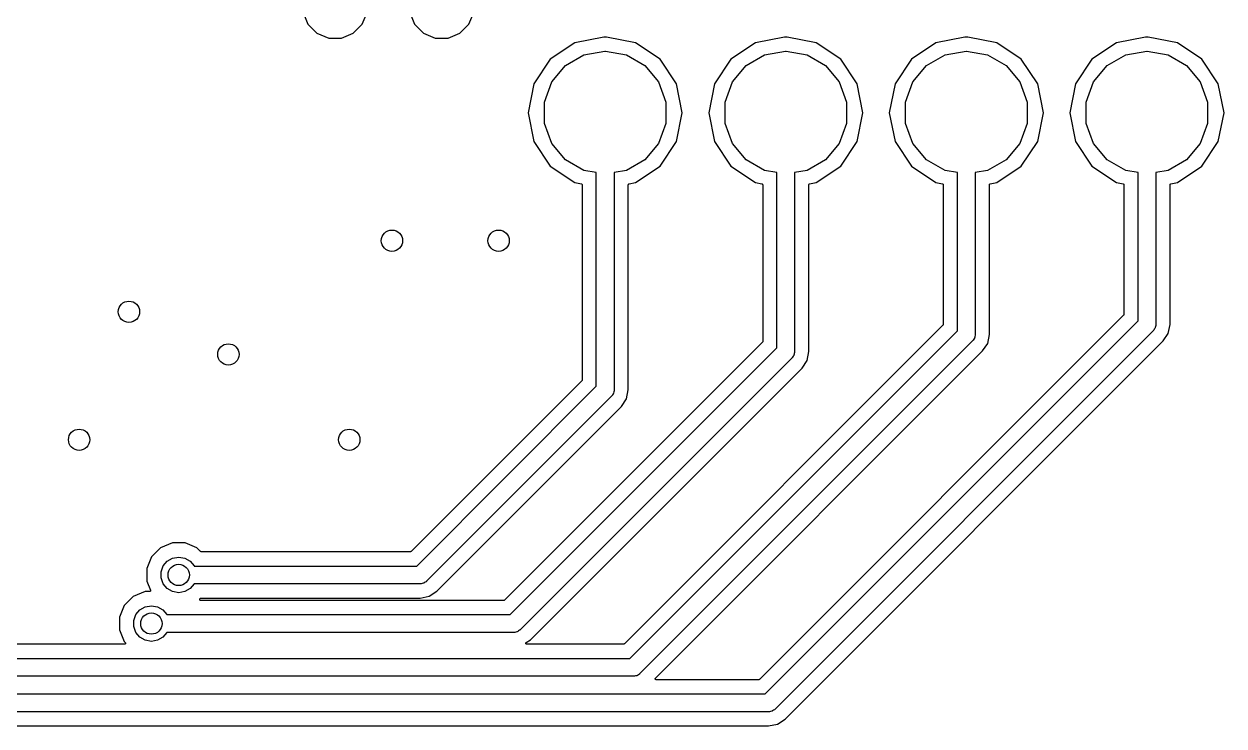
# Model space of a CAD drawing. Extents: x 0.3 to 75.7, y -92.7 to -0.5.
# Drawn here: x 27.62 to 44.5, y -80.12 to -70.25 of the extents above; entities that cross this region are included whole.
import ezdxf

# ---------------------------------------------------------------- set-up
doc = ezdxf.new("R2010")
doc.units = 0
doc.header["$MEASUREMENT"] = 0
doc.layers.add('BLACK', color=7, linetype='CONTINUOUS')

msp = doc.modelspace()

# ---------------------------------------------------------------- linework, layer by layer
at = {"layer": 'Black'}
for p, q in [((31.5499, -70.0891), (31.6183, -70.2546)), ((32.3813, -70.2552), (32.4499, -70.0899)), ((33.0499, -70.0891), (33.1183, -70.2546)), ((33.8813, -70.2552), (33.9499, -70.0899)), ((31.6183, -70.2546), (31.7448, -70.3813)), ((31.7448, -70.3813), (31.9101, -70.4499)), ((32.0891, -70.4501), (32.2546, -70.3817)), ((32.2546, -70.3817), (32.3813, -70.2552)), ((33.1183, -70.2546), (33.2448, -70.3813)), ((33.2448, -70.3813), (33.4101, -70.4499)), ((33.5891, -70.4501), (33.7546, -70.3817)), ((33.7546, -70.3817), (33.8813, -70.2552)), ((31.9101, -70.4499), (32.0891, -70.4501)), ((33.4101, -70.4499), (33.5891, -70.4501)), ((35.372, -70.5176), (35.027, -70.7481)), ((35.7802, -70.4364), (35.372, -70.5176)), ((35.8198, -70.4364), (35.7802, -70.4364)), ((36.228, -70.5176), (35.8198, -70.4364)), ((36.573, -70.7481), (36.228, -70.5176)), ((37.912, -70.5176), (37.567, -70.7481)), ((38.3202, -70.4364), (37.912, -70.5176)), ((38.3598, -70.4364), (38.3202, -70.4364)), ((38.768, -70.5176), (38.3598, -70.4364)), ((39.113, -70.7481), (38.768, -70.5176)), ((40.452, -70.5176), (40.107, -70.7481)), ((40.8602, -70.4364), (40.452, -70.5176)), ((40.8998, -70.4364), (40.8602, -70.4364)), ((41.308, -70.5176), (40.8998, -70.4364)), ((41.653, -70.7481), (41.308, -70.5176)), ((42.992, -70.5176), (42.647, -70.7481)), ((43.4002, -70.4364), (42.992, -70.5176)), ((43.4398, -70.4364), (43.4002, -70.4364)), ((43.848, -70.5176), (43.4398, -70.4364)), ((44.193, -70.7481), (43.848, -70.5176)), ((35.2416, -70.8384), (35.5013, -70.6885)), ((35.5013, -70.6885), (35.7967, -70.6364)), ((35.7967, -70.6364), (35.8033, -70.6364)), ((35.8033, -70.6364), (36.0987, -70.6885)), ((36.0987, -70.6885), (36.3584, -70.8384)), ((37.7816, -70.8384), (38.0413, -70.6885)), ((38.0413, -70.6885), (38.3367, -70.6364)), ((38.3367, -70.6364), (38.3433, -70.6364)), ((38.3433, -70.6364), (38.6387, -70.6885)), ((38.6387, -70.6885), (38.8984, -70.8384)), ((40.3216, -70.8384), (40.5813, -70.6885)), ((40.5813, -70.6885), (40.8767, -70.6364)), ((40.8767, -70.6364), (40.8833, -70.6364)), ((40.8833, -70.6364), (41.1787, -70.6885)), ((41.1787, -70.6885), (41.4384, -70.8384)), ((42.8616, -70.8384), (43.1213, -70.6885)), ((43.1213, -70.6885), (43.4167, -70.6364)), ((43.4167, -70.6364), (43.4233, -70.6364)), ((43.4233, -70.6364), (43.7187, -70.6885)), ((43.7187, -70.6885), (43.9784, -70.8384)), ((35.027, -70.7481), (34.7965, -71.0931)), ((35.0488, -71.0682), (35.2416, -70.8384)), ((36.3584, -70.8384), (36.5512, -71.0682)), ((36.8035, -71.0931), (36.573, -70.7481)), ((37.567, -70.7481), (37.3365, -71.0931)), ((37.5888, -71.0682), (37.7816, -70.8384)), ((38.8984, -70.8384), (39.0912, -71.0682)), ((39.3435, -71.0931), (39.113, -70.7481)), ((40.107, -70.7481), (39.8765, -71.0931)), ((40.1288, -71.0682), (40.3216, -70.8384)), ((41.4384, -70.8384), (41.6312, -71.0682)), ((41.8835, -71.0931), (41.653, -70.7481)), ((42.647, -70.7481), (42.4165, -71.0931)), ((42.6688, -71.0682), (42.8616, -70.8384)), ((43.9784, -70.8384), (44.1712, -71.0682)), ((44.4235, -71.0931), (44.193, -70.7481)), ((34.7965, -71.0931), (34.7156, -71.5)), ((34.9462, -71.35), (35.0488, -71.0682)), ((36.5512, -71.0682), (36.6538, -71.35)), ((36.8844, -71.5), (36.8035, -71.0931)), ((37.3365, -71.0931), (37.2556, -71.5)), ((37.4862, -71.35), (37.5888, -71.0682)), ((39.0912, -71.0682), (39.1938, -71.35)), ((39.4244, -71.5), (39.3435, -71.0931)), ((39.8765, -71.0931), (39.7956, -71.5)), ((40.0262, -71.35), (40.1288, -71.0682)), ((41.6312, -71.0682), (41.7338, -71.35)), ((41.9644, -71.5), (41.8835, -71.0931)), ((42.4165, -71.0931), (42.3356, -71.5)), ((42.5662, -71.35), (42.6688, -71.0682)), ((44.1712, -71.0682), (44.2738, -71.35)), ((44.5044, -71.5), (44.4235, -71.0931)), ((34.9462, -71.65), (34.9462, -71.35)), ((36.6538, -71.35), (36.6538, -71.65)), ((37.4862, -71.65), (37.4862, -71.35)), ((39.1938, -71.35), (39.1938, -71.65)), ((40.0262, -71.65), (40.0262, -71.35)), ((41.7338, -71.35), (41.7338, -71.65)), ((42.5662, -71.65), (42.5662, -71.35)), ((44.2738, -71.35), (44.2738, -71.65)), ((34.7156, -71.5), (34.7965, -71.9069)), ((36.8035, -71.9069), (36.8844, -71.5)), ((37.2556, -71.5), (37.3365, -71.9069)), ((39.3435, -71.9069), (39.4244, -71.5)), ((39.7956, -71.5), (39.8765, -71.9069)), ((41.8835, -71.9069), (41.9644, -71.5)), ((42.3356, -71.5), (42.4165, -71.9069)), ((44.4235, -71.9069), (44.5044, -71.5)), ((35.0488, -71.9318), (34.9462, -71.65)), ((36.6538, -71.65), (36.5512, -71.9318)), ((37.5888, -71.9318), (37.4862, -71.65)), ((39.1938, -71.65), (39.0912, -71.9318)), ((40.1288, -71.9318), (40.0262, -71.65)), ((41.7338, -71.65), (41.6312, -71.9318)), ((42.6688, -71.9318), (42.5662, -71.65)), ((44.2738, -71.65), (44.1712, -71.9318)), ((34.7965, -71.9069), (35.027, -72.2519)), ((36.573, -72.2519), (36.8035, -71.9069)), ((37.3365, -71.9069), (37.567, -72.2519)), ((39.113, -72.2519), (39.3435, -71.9069)), ((39.8765, -71.9069), (40.107, -72.2519)), ((41.653, -72.2519), (41.8835, -71.9069)), ((42.4165, -71.9069), (42.647, -72.2519)), ((44.193, -72.2519), (44.4235, -71.9069)), ((35.2416, -72.1616), (35.0488, -71.9318)), ((36.5512, -71.9318), (36.3584, -72.1616)), ((37.7816, -72.1616), (37.5888, -71.9318)), ((39.0912, -71.9318), (38.8984, -72.1616)), ((40.3216, -72.1616), (40.1288, -71.9318)), ((41.6312, -71.9318), (41.4384, -72.1616)), ((42.8616, -72.1616), (42.6688, -71.9318)), ((44.1712, -71.9318), (43.9784, -72.1616)), ((35.5013, -72.3115), (35.2416, -72.1616)), ((36.3584, -72.1616), (36.0987, -72.3115)), ((38.0413, -72.3115), (37.7816, -72.1616)), ((38.8984, -72.1616), (38.6387, -72.3115)), ((40.5813, -72.3115), (40.3216, -72.1616)), ((41.4384, -72.1616), (41.1787, -72.3115)), ((43.1213, -72.3115), (42.8616, -72.1616)), ((43.9784, -72.1616), (43.7187, -72.3115)), ((35.027, -72.2519), (35.372, -72.4824)), ((35.675, -72.3421), (35.5013, -72.3115)), ((35.675, -75.3482), (35.675, -72.3421)), ((36.0987, -72.3115), (35.925, -72.3421)), ((35.925, -72.3421), (35.925, -75.4)), ((36.228, -72.4824), (36.573, -72.2519)), ((37.567, -72.2519), (37.912, -72.4824)), ((38.215, -72.3421), (38.0413, -72.3115)), ((38.215, -74.8082), (38.215, -72.3421)), ((38.6387, -72.3115), (38.465, -72.3421)), ((38.465, -72.3421), (38.465, -74.86)), ((38.768, -72.4824), (39.113, -72.2519)), ((40.107, -72.2519), (40.452, -72.4824)), ((40.755, -72.3421), (40.5813, -72.3115)), ((40.755, -74.5682), (40.755, -72.3421)), ((41.1787, -72.3115), (41.005, -72.3421)), ((41.005, -72.3421), (41.005, -74.62)), ((41.308, -72.4824), (41.653, -72.2519)), ((42.647, -72.2519), (42.992, -72.4824)), ((43.295, -72.3421), (43.1213, -72.3115)), ((43.295, -74.4282), (43.295, -72.3421)), ((43.7187, -72.3115), (43.545, -72.3421)), ((43.545, -72.3421), (43.545, -74.48)), ((43.848, -72.4824), (44.193, -72.2519)), ((35.372, -72.4824), (35.4645, -72.5008)), ((35.4645, -72.5008), (35.4665, -72.5016)), ((35.4665, -72.5016), (35.4685, -72.5023)), ((35.4685, -72.5023), (35.4686, -72.5024)), ((35.4686, -72.5024), (35.4687, -72.5024)), ((35.4687, -72.5024), (35.4703, -72.5038)), ((35.4703, -72.5038), (35.472, -72.5052)), ((35.472, -72.5052), (35.472, -72.5053)), ((35.472, -72.5053), (35.4721, -72.5054)), ((35.4721, -72.5054), (35.4732, -72.5073)), ((35.4732, -72.5073), (35.4742, -72.5091)), ((35.4742, -72.5091), (35.4742, -72.5093)), ((35.4742, -72.5093), (35.4743, -72.5094)), ((35.4743, -72.5094), (35.4746, -72.5115)), ((35.4746, -72.5115), (35.475, -72.5136)), ((35.475, -72.5136), (35.475, -75.26)), ((36.125, -72.5136), (36.1254, -72.5115)), ((36.125, -75.3987), (36.125, -72.5136)), ((36.1254, -72.5115), (36.1257, -72.5094)), ((36.1257, -72.5094), (36.1258, -72.5093)), ((36.1258, -72.5091), (36.1268, -72.5073)), ((36.1258, -72.5093), (36.1258, -72.5091)), ((36.1268, -72.5073), (36.1279, -72.5054)), ((36.1279, -72.5054), (36.128, -72.5053)), ((36.128, -72.5052), (36.1297, -72.5039)), ((36.128, -72.5053), (36.128, -72.5052)), ((36.1297, -72.5039), (36.1313, -72.5024)), ((36.1313, -72.5024), (36.1314, -72.5024)), ((36.1314, -72.5024), (36.1315, -72.5023)), ((36.1315, -72.5023), (36.1335, -72.5016)), ((36.1335, -72.5016), (36.1355, -72.5008)), ((36.1355, -72.5008), (36.228, -72.4824)), ((37.912, -72.4824), (38.0045, -72.5008)), ((38.0045, -72.5008), (38.0065, -72.5016)), ((38.0065, -72.5016), (38.0085, -72.5023)), ((38.0085, -72.5023), (38.0086, -72.5024)), ((38.0086, -72.5024), (38.0087, -72.5024)), ((38.0087, -72.5024), (38.0103, -72.5038)), ((38.0103, -72.5038), (38.012, -72.5052)), ((38.012, -72.5052), (38.012, -72.5053)), ((38.012, -72.5053), (38.0121, -72.5054)), ((38.0121, -72.5054), (38.0132, -72.5073)), ((38.0132, -72.5073), (38.0142, -72.5091)), ((38.0142, -72.5091), (38.0142, -72.5093)), ((38.0142, -72.5093), (38.0143, -72.5094)), ((38.0143, -72.5094), (38.0146, -72.5115)), ((38.0146, -72.5115), (38.015, -72.5136)), ((38.015, -72.5136), (38.015, -74.72)), ((38.665, -72.5136), (38.6654, -72.5115)), ((38.665, -74.8587), (38.665, -72.5136)), ((38.6654, -72.5115), (38.6657, -72.5094)), ((38.6657, -72.5094), (38.6658, -72.5093)), ((38.6658, -72.5091), (38.6668, -72.5073)), ((38.6658, -72.5093), (38.6658, -72.5091)), ((38.6668, -72.5073), (38.6679, -72.5054)), ((38.6679, -72.5054), (38.668, -72.5053)), ((38.668, -72.5052), (38.6697, -72.5039)), ((38.668, -72.5053), (38.668, -72.5052)), ((38.6697, -72.5039), (38.6713, -72.5024)), ((38.6713, -72.5024), (38.6714, -72.5024)), ((38.6714, -72.5024), (38.6715, -72.5023)), ((38.6715, -72.5023), (38.6735, -72.5016)), ((38.6735, -72.5016), (38.6755, -72.5008)), ((38.6755, -72.5008), (38.768, -72.4824)), ((40.452, -72.4824), (40.5445, -72.5008)), ((40.5445, -72.5008), (40.5465, -72.5016)), ((40.5465, -72.5016), (40.5485, -72.5023)), ((40.5485, -72.5023), (40.5486, -72.5024)), ((40.5486, -72.5024), (40.5487, -72.5024)), ((40.5487, -72.5024), (40.5503, -72.5038)), ((40.5503, -72.5038), (40.552, -72.5052)), ((40.552, -72.5052), (40.552, -72.5053)), ((40.552, -72.5053), (40.5521, -72.5054)), ((40.5521, -72.5054), (40.5532, -72.5073)), ((40.5532, -72.5073), (40.5542, -72.5091)), ((40.5542, -72.5091), (40.5542, -72.5093)), ((40.5542, -72.5093), (40.5543, -72.5094)), ((40.5543, -72.5094), (40.5546, -72.5115)), ((40.5546, -72.5115), (40.555, -72.5136)), ((40.555, -72.5136), (40.555, -74.48)), ((41.205, -72.5136), (41.2054, -72.5115)), ((41.205, -74.6187), (41.205, -72.5136)), ((41.2054, -72.5115), (41.2057, -72.5094)), ((41.2057, -72.5094), (41.2058, -72.5093)), ((41.2058, -72.5091), (41.2068, -72.5073)), ((41.2058, -72.5093), (41.2058, -72.5091)), ((41.2068, -72.5073), (41.2079, -72.5054)), ((41.2079, -72.5054), (41.208, -72.5053)), ((41.208, -72.5052), (41.2097, -72.5039)), ((41.208, -72.5053), (41.208, -72.5052)), ((41.2097, -72.5039), (41.2113, -72.5024)), ((41.2113, -72.5024), (41.2114, -72.5024)), ((41.2114, -72.5024), (41.2115, -72.5023)), ((41.2115, -72.5023), (41.2135, -72.5016)), ((41.2135, -72.5016), (41.2155, -72.5008)), ((41.2155, -72.5008), (41.308, -72.4824)), ((42.992, -72.4824), (43.0845, -72.5008)), ((43.0845, -72.5008), (43.0865, -72.5016)), ((43.0865, -72.5016), (43.0885, -72.5023)), ((43.0885, -72.5023), (43.0886, -72.5024)), ((43.0886, -72.5024), (43.0887, -72.5024)), ((43.0887, -72.5024), (43.0903, -72.5038)), ((43.0903, -72.5038), (43.092, -72.5052)), ((43.092, -72.5052), (43.092, -72.5053)), ((43.092, -72.5053), (43.0921, -72.5054)), ((43.0921, -72.5054), (43.0932, -72.5073)), ((43.0932, -72.5073), (43.0942, -72.5091)), ((43.0942, -72.5091), (43.0942, -72.5093)), ((43.0942, -72.5093), (43.0943, -72.5094)), ((43.0943, -72.5094), (43.0946, -72.5115)), ((43.0946, -72.5115), (43.095, -72.5136)), ((43.095, -72.5136), (43.095, -74.34)), ((43.745, -72.5136), (43.7454, -72.5115)), ((43.745, -72.6076), (43.745, -72.5136)), ((43.7454, -72.5115), (43.7457, -72.5094)), ((43.7457, -72.5094), (43.7458, -72.5093)), ((43.7458, -72.5091), (43.7468, -72.5073)), ((43.7458, -72.5093), (43.7458, -72.5091)), ((43.7468, -72.5073), (43.7479, -72.5054)), ((43.7479, -72.5054), (43.748, -72.5053)), ((43.748, -72.5052), (43.7497, -72.5039)), ((43.748, -72.5053), (43.748, -72.5052)), ((43.7497, -72.5039), (43.7513, -72.5024)), ((43.7513, -72.5024), (43.7514, -72.5024)), ((43.7514, -72.5024), (43.7515, -72.5023)), ((43.7515, -72.5023), (43.7535, -72.5016)), ((43.7535, -72.5016), (43.7555, -72.5008)), ((43.7555, -72.5008), (43.848, -72.4824)), ((43.745, -73.6402), (43.745, -72.6076)), ((43.745, -74.4787), (43.745, -73.6402)), ((43.0912, -74.3492), (37.9692, -79.4712)), ((38.0482, -79.675), (43.295, -74.4282)), ((43.0915, -74.3487), (43.0912, -74.3492)), ((43.092, -74.3484), (43.0915, -74.3487)), ((43.0928, -74.3469), (43.092, -74.3484)), ((43.0938, -74.3455), (43.0928, -74.3469)), ((43.0939, -74.3449), (43.0938, -74.3455)), ((43.0942, -74.3444), (43.0939, -74.3449)), ((43.0945, -74.3428), (43.0942, -74.3444)), ((43.095, -74.3411), (43.0945, -74.3428)), ((43.095, -74.34), (43.0949, -74.3406)), ((43.0949, -74.3406), (43.095, -74.3411)), ((40.5512, -74.4892), (36.0692, -78.9712)), ((36.1482, -79.175), (40.755, -74.5682)), ((43.5084, -74.5684), (38.1884, -79.8884)), ((40.5515, -74.4887), (40.5512, -74.4892)), ((40.552, -74.4884), (40.5515, -74.4887)), ((40.5528, -74.4869), (40.552, -74.4884)), ((40.5538, -74.4855), (40.5528, -74.4869)), ((40.5539, -74.4849), (40.5538, -74.4855)), ((40.5542, -74.4844), (40.5539, -74.4849)), ((40.5545, -74.4828), (40.5542, -74.4844)), ((40.555, -74.4811), (40.5545, -74.4828)), ((40.555, -74.48), (40.5549, -74.4806)), ((40.5549, -74.4806), (40.555, -74.4811)), ((43.5115, -74.5639), (43.5084, -74.5684)), ((43.5158, -74.5603), (43.5115, -74.5639)), ((43.5239, -74.5462), (43.5158, -74.5603)), ((43.5333, -74.5328), (43.5239, -74.5462)), ((43.5347, -74.5275), (43.5333, -74.5328)), ((43.5375, -74.5228), (43.5347, -74.5275)), ((43.5403, -74.5067), (43.5375, -74.5228)), ((43.5445, -74.4909), (43.5403, -74.5067)), ((43.545, -74.48), (43.544, -74.4854)), ((43.544, -74.4854), (43.5445, -74.4909)), ((43.6489, -74.7107), (43.72, -74.6043)), ((43.72, -74.6043), (43.745, -74.4787)), ((38.0112, -74.7292), (34.3853, -78.3551)), ((40.9684, -74.7084), (36.2884, -79.3884)), ((38.0115, -74.7287), (38.0112, -74.7292)), ((38.012, -74.7284), (38.0115, -74.7287)), ((38.0128, -74.7269), (38.012, -74.7284)), ((38.0138, -74.7255), (38.0128, -74.7269)), ((38.0139, -74.7249), (38.0138, -74.7255)), ((38.0142, -74.7244), (38.0139, -74.7249)), ((38.0145, -74.7228), (38.0142, -74.7244)), ((38.015, -74.7211), (38.0145, -74.7228)), ((38.015, -74.72), (38.0149, -74.7206)), ((38.0149, -74.7206), (38.015, -74.7211)), ((38.3307, -80.0289), (43.6489, -74.7107)), ((40.9715, -74.7039), (40.9684, -74.7084)), ((40.9758, -74.7003), (40.9715, -74.7039)), ((40.9839, -74.6862), (40.9758, -74.7003)), ((40.9933, -74.6728), (40.9839, -74.6862)), ((40.9947, -74.6675), (40.9933, -74.6728)), ((40.9975, -74.6628), (40.9947, -74.6675)), ((41.0003, -74.6467), (40.9975, -74.6628)), ((41.0045, -74.6309), (41.0003, -74.6467)), ((41.005, -74.62), (41.004, -74.6254)), ((41.004, -74.6254), (41.0045, -74.6309)), ((41.1089, -74.8507), (41.18, -74.7443)), ((41.18, -74.7443), (41.205, -74.6187)), ((34.4643, -78.5589), (38.215, -74.8082)), ((36.5068, -79.4528), (41.1089, -74.8507)), ((38.4315, -74.9439), (38.4284, -74.9484)), ((38.4358, -74.9403), (38.4315, -74.9439)), ((38.4439, -74.9262), (38.4358, -74.9403)), ((38.4533, -74.9128), (38.4439, -74.9262)), ((38.4547, -74.9075), (38.4533, -74.9128)), ((38.4575, -74.9028), (38.4547, -74.9075)), ((38.4603, -74.8867), (38.4575, -74.9028)), ((38.4645, -74.8709), (38.4603, -74.8867)), ((38.465, -74.86), (38.464, -74.8654)), ((38.464, -74.8654), (38.4645, -74.8709)), ((38.64, -74.9843), (38.665, -74.8587)), ((38.4284, -74.9484), (34.6045, -78.7723)), ((34.7468, -78.9128), (38.5689, -75.0907)), ((38.5689, -75.0907), (38.64, -74.9843)), ((35.4712, -75.2692), (33.0692, -77.6712)), ((35.4715, -75.2687), (35.4712, -75.2692)), ((35.472, -75.2684), (35.4715, -75.2687)), ((35.4728, -75.2669), (35.472, -75.2684)), ((35.4738, -75.2655), (35.4728, -75.2669)), ((35.4739, -75.2649), (35.4738, -75.2655)), ((35.4742, -75.2644), (35.4739, -75.2649)), ((35.4745, -75.2628), (35.4742, -75.2644)), ((35.475, -75.2611), (35.4745, -75.2628)), ((35.475, -75.26), (35.4749, -75.2606)), ((35.4749, -75.2606), (35.475, -75.2611)), ((33.1482, -77.875), (35.675, -75.3482)), ((35.9133, -75.4528), (35.9039, -75.4662)), ((35.9147, -75.4475), (35.9133, -75.4528)), ((35.9175, -75.4428), (35.9147, -75.4475)), ((35.9203, -75.4267), (35.9175, -75.4428)), ((35.9245, -75.4109), (35.9203, -75.4267)), ((35.925, -75.4), (35.924, -75.4054)), ((35.924, -75.4054), (35.9245, -75.4109)), ((36.1, -75.5243), (36.125, -75.3987)), ((35.8884, -75.4884), (33.2884, -78.0884)), ((35.8915, -75.4839), (35.8884, -75.4884)), ((35.8958, -75.4803), (35.8915, -75.4839)), ((35.9039, -75.4662), (35.8958, -75.4803)), ((36.0289, -75.6307), (36.1, -75.5243)), ((33.4307, -78.2289), (36.0289, -75.6307)), ((29.5454, -77.6183), (29.4187, -77.7448)), ((29.7109, -77.5499), (29.5454, -77.6183)), ((29.8899, -77.5501), (29.7109, -77.5499)), ((30.0552, -77.6187), (29.8899, -77.5501)), ((30.1076, -77.6712), (30.0552, -77.6187)), ((29.4187, -77.7448), (29.3501, -77.9101)), ((29.5827, -77.8745), (29.6387, -77.8078)), ((29.6387, -77.8078), (29.7142, -77.7642)), ((29.7142, -77.7642), (29.8, -77.749)), ((29.8, -77.749), (29.8858, -77.7642)), ((29.8858, -77.7642), (29.9613, -77.8078)), ((29.9613, -77.8078), (30.0173, -77.8745)), ((30.1081, -77.6715), (30.1076, -77.6712)), ((30.1084, -77.672), (30.1081, -77.6715)), ((30.1099, -77.6728), (30.1084, -77.672)), ((30.1113, -77.6738), (30.1099, -77.6728)), ((30.1119, -77.6739), (30.1113, -77.6738)), ((30.1124, -77.6742), (30.1119, -77.6739)), ((30.114, -77.6745), (30.1124, -77.6742)), ((30.1157, -77.6749), (30.114, -77.6745)), ((30.1162, -77.6749), (30.1157, -77.6749)), ((30.1168, -77.675), (30.1162, -77.6749)), ((33.06, -77.675), (30.1168, -77.675)), ((33.0606, -77.6749), (33.06, -77.675)), ((33.0611, -77.675), (33.0606, -77.6749)), ((33.0628, -77.6745), (33.0611, -77.675)), ((33.0644, -77.6742), (33.0628, -77.6745)), ((33.0649, -77.6739), (33.0644, -77.6742)), ((33.0655, -77.6738), (33.0649, -77.6739)), ((33.0669, -77.6728), (33.0655, -77.6738)), ((33.0684, -77.672), (33.0669, -77.6728)), ((33.0687, -77.6715), (33.0684, -77.672)), ((33.0692, -77.6712), (33.0687, -77.6715)), ((29.3501, -77.9101), (29.3499, -78.0891)), ((29.5529, -77.9564), (29.5827, -77.8745)), ((29.5529, -78.0436), (29.5529, -77.9564)), ((30.0173, -77.8745), (30.0175, -77.875)), ((30.0175, -77.875), (33.1482, -77.875)), ((29.3499, -78.0891), (29.4023, -78.2159)), ((29.5827, -78.1255), (29.5529, -78.0436)), ((29.6387, -78.1922), (29.5827, -78.1255)), ((30.0173, -78.1255), (29.9613, -78.1922)), ((30.0175, -78.125), (30.0173, -78.1255)), ((33.2, -78.125), (30.0175, -78.125)), ((33.2054, -78.124), (33.2, -78.125)), ((33.2109, -78.1245), (33.2054, -78.124)), ((33.2267, -78.1203), (33.2109, -78.1245)), ((33.2428, -78.1175), (33.2267, -78.1203)), ((33.2475, -78.1147), (33.2428, -78.1175)), ((33.2528, -78.1133), (33.2475, -78.1147)), ((33.2662, -78.1039), (33.2528, -78.1133)), ((33.2803, -78.0958), (33.2662, -78.1039)), ((33.2839, -78.0915), (33.2803, -78.0958)), ((33.2884, -78.0884), (33.2839, -78.0915)), ((29.1615, -78.3022), (29.0348, -78.4286)), ((29.327, -78.2338), (29.1615, -78.3022)), ((29.3903, -78.2339), (29.327, -78.2338)), ((29.3917, -78.2336), (29.3903, -78.2339)), ((29.3931, -78.2336), (29.3917, -78.2336)), ((29.3939, -78.2332), (29.3931, -78.2336)), ((29.3947, -78.2331), (29.3939, -78.2332)), ((29.3959, -78.2324), (29.3947, -78.2331)), ((29.3973, -78.2318), (29.3959, -78.2324)), ((29.3979, -78.2313), (29.3973, -78.2318)), ((29.3986, -78.2308), (29.3979, -78.2313)), ((29.3995, -78.2297), (29.3986, -78.2308)), ((29.4006, -78.2288), (29.3995, -78.2297)), ((29.401, -78.228), (29.4006, -78.2288)), ((29.4015, -78.2274), (29.401, -78.228)), ((29.402, -78.226), (29.4015, -78.2274)), ((29.4027, -78.2248), (29.402, -78.226)), ((29.4023, -78.2159), (29.4026, -78.2173)), ((29.4026, -78.2173), (29.4031, -78.2186)), ((29.4028, -78.2239), (29.4027, -78.2248)), ((29.4031, -78.2231), (29.4028, -78.2239)), ((29.4031, -78.2186), (29.4031, -78.2195)), ((29.4031, -78.2195), (29.4033, -78.2203)), ((29.4033, -78.2203), (29.4031, -78.2217)), ((29.4031, -78.2217), (29.4031, -78.2231)), ((29.7142, -78.2358), (29.6387, -78.1922)), ((29.8, -78.251), (29.7142, -78.2358)), ((29.8858, -78.2358), (29.8, -78.251)), ((29.9613, -78.1922), (29.8858, -78.2358)), ((33.1987, -78.325), (33.3243, -78.3)), ((33.3243, -78.3), (33.4307, -78.2289)), ((29.0348, -78.4286), (28.9662, -78.594)), ((29.1988, -78.5584), (29.2548, -78.4916)), ((29.2548, -78.4916), (29.3303, -78.4481)), ((29.3303, -78.4481), (29.4161, -78.4329)), ((29.4161, -78.4329), (29.5019, -78.4481)), ((29.5019, -78.4481), (29.5774, -78.4916)), ((29.5774, -78.4916), (29.6334, -78.5584)), ((30.0959, -78.3447), (30.0961, -78.3442)), ((30.0961, -78.3464), (30.0959, -78.3447)), ((30.0961, -78.3436), (30.0966, -78.342)), ((30.0961, -78.3442), (30.0961, -78.3436)), ((30.0961, -78.3481), (30.0961, -78.3464)), ((30.0963, -78.3487), (30.0961, -78.3481)), ((30.0963, -78.3492), (30.0963, -78.3487)), ((30.097, -78.3508), (30.0963, -78.3492)), ((30.0966, -78.342), (30.0971, -78.3404)), ((30.0976, -78.3524), (30.097, -78.3508)), ((30.0971, -78.3404), (30.0974, -78.3399)), ((30.0974, -78.3399), (30.0976, -78.3394)), ((30.0976, -78.3394), (30.0987, -78.3381)), ((30.098, -78.3528), (30.0976, -78.3524)), ((30.0982, -78.3533), (30.098, -78.3528)), ((30.0994, -78.3545), (30.0982, -78.3533)), ((30.0987, -78.3381), (30.0997, -78.3367)), ((30.1005, -78.3558), (30.0994, -78.3545)), ((30.0997, -78.3367), (30.1076, -78.3288)), ((30.101, -78.3561), (30.1005, -78.3558)), ((30.1014, -78.3565), (30.101, -78.3561)), ((30.1029, -78.3572), (30.1014, -78.3565)), ((30.1044, -78.3581), (30.1029, -78.3572)), ((30.105, -78.3582), (30.1044, -78.3581)), ((30.1055, -78.3584), (30.105, -78.3582)), ((30.1072, -78.3586), (30.1055, -78.3584)), ((30.1089, -78.3589), (30.1072, -78.3586)), ((30.1076, -78.3288), (30.108, -78.3285)), ((30.108, -78.3285), (30.1084, -78.328)), ((30.1084, -78.328), (30.1099, -78.3272)), ((34.3761, -78.3589), (30.1089, -78.3589)), ((30.1099, -78.3272), (30.1113, -78.3262)), ((30.1113, -78.3262), (30.1118, -78.3261)), ((30.1118, -78.3261), (30.1123, -78.3258)), ((30.1123, -78.3258), (30.114, -78.3255)), ((30.114, -78.3255), (30.1156, -78.325)), ((30.1156, -78.325), (30.1162, -78.3251)), ((30.1162, -78.3251), (30.1168, -78.325)), ((30.1168, -78.325), (33.1987, -78.325)), ((34.3767, -78.3588), (34.3761, -78.3589)), ((34.3772, -78.3588), (34.3767, -78.3588)), ((34.3789, -78.3584), (34.3772, -78.3588)), ((34.3806, -78.3581), (34.3789, -78.3584)), ((34.3811, -78.3578), (34.3806, -78.3581)), ((34.3816, -78.3577), (34.3811, -78.3578)), ((34.383, -78.3567), (34.3816, -78.3577)), ((34.3845, -78.3558), (34.383, -78.3567)), ((34.3848, -78.3554), (34.3845, -78.3558)), ((34.3853, -78.3551), (34.3848, -78.3554)), ((28.9662, -78.594), (28.966, -78.773)), ((29.169, -78.6403), (29.1988, -78.5584)), ((29.169, -78.7275), (29.169, -78.6403)), ((29.6334, -78.5584), (29.6336, -78.5589)), ((29.6336, -78.5589), (34.4643, -78.5589)), ((28.966, -78.773), (29.0344, -78.9385)), ((29.1988, -78.8094), (29.169, -78.7275)), ((29.2548, -78.8761), (29.1988, -78.8094)), ((29.6334, -78.8094), (29.5774, -78.8761)), ((29.6336, -78.8089), (29.6334, -78.8094)), ((34.5161, -78.8089), (29.6336, -78.8089)), ((34.5215, -78.8079), (34.5161, -78.8089)), ((34.527, -78.8084), (34.5215, -78.8079)), ((34.5428, -78.8042), (34.527, -78.8084)), ((34.5589, -78.8013), (34.5428, -78.8042)), ((34.5636, -78.7986), (34.5589, -78.8013)), ((34.5689, -78.7972), (34.5636, -78.7986)), ((34.5823, -78.7878), (34.5689, -78.7972)), ((34.5965, -78.7796), (34.5823, -78.7878)), ((34.6, -78.7754), (34.5965, -78.7796)), ((34.6045, -78.7723), (34.6, -78.7754)), ((29.0395, -78.975), (23.24, -78.975)), ((29.0344, -78.9385), (29.0487, -78.9528)), ((29.0412, -78.9747), (29.0395, -78.975)), ((29.0429, -78.9746), (29.0412, -78.9747)), ((29.0434, -78.9743), (29.0429, -78.9746)), ((29.044, -78.9742), (29.0434, -78.9743)), ((29.0455, -78.9734), (29.044, -78.9742)), ((29.047, -78.9727), (29.0455, -78.9734)), ((29.0474, -78.9722), (29.047, -78.9727)), ((29.0479, -78.972), (29.0474, -78.9722)), ((29.049, -78.9707), (29.0479, -78.972)), ((29.0487, -78.9528), (29.0497, -78.9542)), ((29.0502, -78.9695), (29.049, -78.9707)), ((29.0497, -78.9542), (29.0508, -78.9555)), ((29.0504, -78.9689), (29.0502, -78.9695)), ((29.0508, -78.9685), (29.0504, -78.9689)), ((29.0508, -78.9555), (29.051, -78.956)), ((29.0514, -78.9669), (29.0508, -78.9685)), ((29.051, -78.956), (29.0513, -78.9565)), ((29.0513, -78.9565), (29.0518, -78.9581)), ((29.0521, -78.9654), (29.0514, -78.9669)), ((29.0518, -78.9581), (29.0523, -78.9597)), ((29.0523, -78.9643), (29.0521, -78.9648)), ((29.0521, -78.9648), (29.0521, -78.9654)), ((29.0523, -78.9597), (29.0523, -78.9603)), ((29.0523, -78.9603), (29.0525, -78.9609)), ((29.0525, -78.9609), (29.0523, -78.9626)), ((29.0523, -78.9626), (29.0523, -78.9643)), ((29.3303, -78.9197), (29.2548, -78.8761)), ((29.4161, -78.9348), (29.3303, -78.9197)), ((29.5019, -78.9197), (29.4161, -78.9348)), ((29.5774, -78.8761), (29.5019, -78.9197)), ((34.6836, -78.9629), (34.6838, -78.9613)), ((34.6838, -78.9635), (34.6836, -78.9629)), ((34.6838, -78.9597), (34.684, -78.9591)), ((34.6838, -78.9613), (34.6838, -78.9597)), ((34.6838, -78.9643), (34.6838, -78.9635)), ((34.6843, -78.9657), (34.6838, -78.9643)), ((34.684, -78.9591), (34.6841, -78.9584)), ((34.6841, -78.9584), (34.6848, -78.957)), ((34.6847, -78.9672), (34.6843, -78.9657)), ((34.6851, -78.9678), (34.6847, -78.9672)), ((34.6848, -78.957), (34.6853, -78.9555)), ((34.6853, -78.9685), (34.6851, -78.9678)), ((34.6853, -78.9555), (34.6858, -78.955)), ((34.6863, -78.9697), (34.6853, -78.9685)), ((34.6858, -78.955), (34.6861, -78.9543)), ((34.6861, -78.9543), (34.6872, -78.9532)), ((34.6872, -78.971), (34.6863, -78.9697)), ((34.6872, -78.9532), (34.6882, -78.952)), ((34.6878, -78.9714), (34.6872, -78.971)), ((34.6882, -78.972), (34.6878, -78.9714)), ((34.6882, -78.952), (34.6888, -78.9517)), ((34.6896, -78.9727), (34.6882, -78.972)), ((34.6888, -78.9517), (34.6894, -78.9512)), ((34.6894, -78.9512), (34.7468, -78.9128)), ((34.6908, -78.9737), (34.6896, -78.9727)), ((34.6915, -78.9739), (34.6908, -78.9737)), ((34.6921, -78.9742), (34.6915, -78.9739)), ((34.6937, -78.9745), (34.6921, -78.9742)), ((34.6952, -78.9749), (34.6937, -78.9745)), ((34.6959, -78.9749), (34.6952, -78.9749)), ((34.6966, -78.975), (34.6959, -78.9749)), ((36.06, -78.975), (34.6966, -78.975)), ((36.0606, -78.9749), (36.06, -78.975)), ((36.0611, -78.975), (36.0606, -78.9749)), ((36.0628, -78.9745), (36.0611, -78.975)), ((36.0644, -78.9742), (36.0628, -78.9745)), ((36.0649, -78.9739), (36.0644, -78.9742)), ((36.0655, -78.9738), (36.0649, -78.9739)), ((36.0669, -78.9728), (36.0655, -78.9738)), ((36.0684, -78.972), (36.0669, -78.9728)), ((36.0687, -78.9715), (36.0684, -78.972)), ((36.0692, -78.9712), (36.0687, -78.9715)), ((23.1518, -79.175), (36.1482, -79.175)), ((36.2, -79.425), (23.1, -79.425)), ((36.2054, -79.424), (36.2, -79.425)), ((36.2109, -79.4245), (36.2054, -79.424)), ((36.2267, -79.4203), (36.2109, -79.4245)), ((36.2428, -79.4175), (36.2267, -79.4203)), ((36.2475, -79.4147), (36.2428, -79.4175)), ((36.2528, -79.4133), (36.2475, -79.4147)), ((36.2662, -79.4039), (36.2528, -79.4133)), ((36.2803, -79.3958), (36.2662, -79.4039)), ((36.2839, -79.3915), (36.2803, -79.3958)), ((36.2884, -79.3884), (36.2839, -79.3915)), ((36.5031, -79.4609), (36.5032, -79.4603)), ((36.5032, -79.4626), (36.5031, -79.4609)), ((36.5032, -79.4597), (36.5038, -79.4581)), ((36.5032, -79.4603), (36.5032, -79.4597)), ((36.5032, -79.4643), (36.5032, -79.4626)), ((36.5034, -79.4648), (36.5032, -79.4643)), ((36.5034, -79.4654), (36.5034, -79.4648)), ((36.5042, -79.4669), (36.5034, -79.4654)), ((36.5038, -79.4581), (36.5042, -79.4565)), ((36.5042, -79.4565), (36.5046, -79.456)), ((36.5047, -79.4685), (36.5042, -79.4669)), ((36.5046, -79.456), (36.5047, -79.4555)), ((36.5047, -79.4555), (36.5058, -79.4542)), ((36.5051, -79.4689), (36.5047, -79.4685)), ((36.5054, -79.4695), (36.5051, -79.4689)), ((36.5066, -79.4707), (36.5054, -79.4695)), ((36.5058, -79.4542), (36.5068, -79.4528)), ((36.5076, -79.472), (36.5066, -79.4707)), ((36.5081, -79.4722), (36.5076, -79.472)), ((36.5085, -79.4726), (36.5081, -79.4722)), ((36.5101, -79.4734), (36.5085, -79.4726)), ((36.5116, -79.4742), (36.5101, -79.4734)), ((36.5121, -79.4743), (36.5116, -79.4742)), ((36.5126, -79.4746), (36.5121, -79.4743)), ((36.5143, -79.4747), (36.5126, -79.4746)), ((36.516, -79.475), (36.5143, -79.4747)), ((37.96, -79.475), (36.516, -79.475)), ((37.9606, -79.4749), (37.96, -79.475)), ((37.9611, -79.475), (37.9606, -79.4749)), ((37.9628, -79.4745), (37.9611, -79.475)), ((37.9644, -79.4742), (37.9628, -79.4745)), ((37.9649, -79.4739), (37.9644, -79.4742)), ((37.9655, -79.4738), (37.9649, -79.4739)), ((37.9669, -79.4728), (37.9655, -79.4738)), ((37.9684, -79.472), (37.9669, -79.4728)), ((37.9687, -79.4715), (37.9684, -79.472)), ((37.9692, -79.4712), (37.9687, -79.4715)), ((21.8518, -79.675), (38.0482, -79.675)), ((38.1, -79.925), (21.8, -79.925)), ((38.1054, -79.924), (38.1, -79.925)), ((38.1109, -79.9245), (38.1054, -79.924)), ((38.1267, -79.9203), (38.1109, -79.9245)), ((38.1428, -79.9175), (38.1267, -79.9203)), ((38.1475, -79.9147), (38.1428, -79.9175)), ((38.1528, -79.9133), (38.1475, -79.9147)), ((38.1662, -79.9039), (38.1528, -79.9133)), ((38.1803, -79.8958), (38.1662, -79.9039)), ((38.1839, -79.8915), (38.1803, -79.8958)), ((38.1884, -79.8884), (38.1839, -79.8915)), ((21.8013, -80.125), (38.0987, -80.125)), ((38.0987, -80.125), (38.2243, -80.1)), ((38.2243, -80.1), (38.3307, -80.0289))]:
    msp.add_line(p, q, dxfattribs=at)
for centre in [(32.8, -73.3), (34.3, -73.3), (29.1, -74.3), (30.5, -74.9), (28.4, -76.1), (32.2, -76.1), (29.8, -78), (29.4161, -78.6839)]:
    msp.add_circle(centre, 0.15, dxfattribs=at)

doc.saveas('drawing.dxf')
